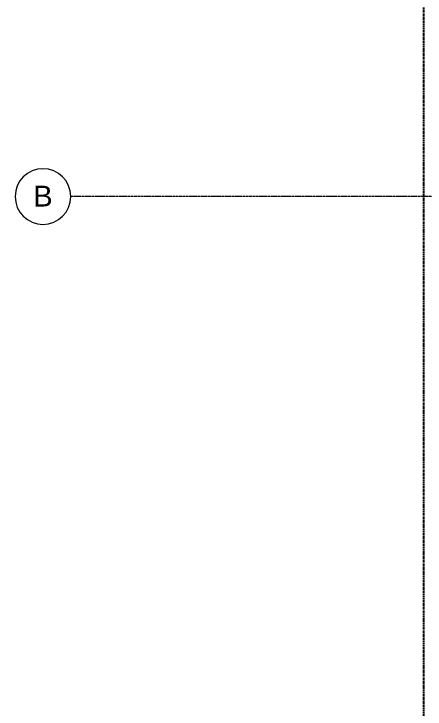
# Model space of a CAD drawing. Header units: inches. Extents: x -4058 to -1781, y 9814 to 12264.
# Drawn here: x -4058.1 to -3939.9, y 11387.9 to 11587.7 of the extents above; entities that cross this region are included whole.
import ezdxf

# ---------------------------------------------------------------- set-up
doc = ezdxf.new("R2010")
doc.units = ezdxf.units.IN
doc.header["$MEASUREMENT"] = 0
for name, pattern in [('Aligning Line 1_8_', [0.25, 0.125, -0.125]), ('Dash_2_', [0.25, 0.125, -0.125]), ('Grid Line 1_2_', [0.875, 0.5, -0.125, 0.125, -0.125])]:
    doc.linetypes.add(name, pattern=pattern)
doc.layers.add('0-4', color=250, linetype='Dash_2_')
for name, color, linetype, lineweight in [('G-ANNO-SYMB', 111, 'Aligning Line 1_8_', 9), ('S-GRID-1', 1, 'Grid Line 1_2_', 9), ('S-GRID-IDEN', 1, 'Continuous', 9)]:
    doc.layers.add(name, color=color, linetype=linetype, lineweight=lineweight)
doc.styles.add('Arial', font='arial.ttf', dxfattribs={"height": 6})

# ---------------------------------------------------------------- blocks, each defined once
blk = doc.blocks.new('Grid - Grid Head - Circle-50561-UNITS PLANS - 3RD FLOOR')
at = {"layer": 'S-GRID-IDEN'}
for start, end in [(360, 180), (180, 360)]:
    blk.add_arc((0, 0), 0.25, start, end, dxfattribs=at)

msp = doc.modelspace()

# ---------------------------------------------------------------- linework, layer by layer
at = {"layer": '0-4'}
msp.add_line((-3940.29498, 11241.72163), (-3940.29498, 12122.87704), dxfattribs=at)
at = {"layer": 'G-ANNO-SYMB'}
msp.add_line((-3940.29498, 11241.72163), (-3940.29498, 12122.87704), dxfattribs=at)
at = {"layer": 'S-GRID-1'}
msp.add_line((-1781.27288, 11535.1894), (-4041.7795, 11535.1894), dxfattribs=at)

# ---------------------------------------------------------------- block references
at = {"layer": 'S-GRID-IDEN', "xscale": 31.99999999999999, "yscale": 31.99999999999999, "zscale": 31.99999999999999, "rotation": 89.99999999999987}
msp.add_blockref('Grid - Grid Head - Circle-50561-UNITS PLANS - 3RD FLOOR', (-4049.7795, 11535.1894), dxfattribs=at)

# ---------------------------------------------------------------- texts
at = {"layer": 'S-GRID-IDEN', "insert": (-4052.58165, 11538.31634), "char_height": 6, "width": 6.767, "attachment_point": 1, "style": 'Arial'}
msp.add_mtext('B', dxfattribs=at)

doc.saveas('drawing.dxf')
